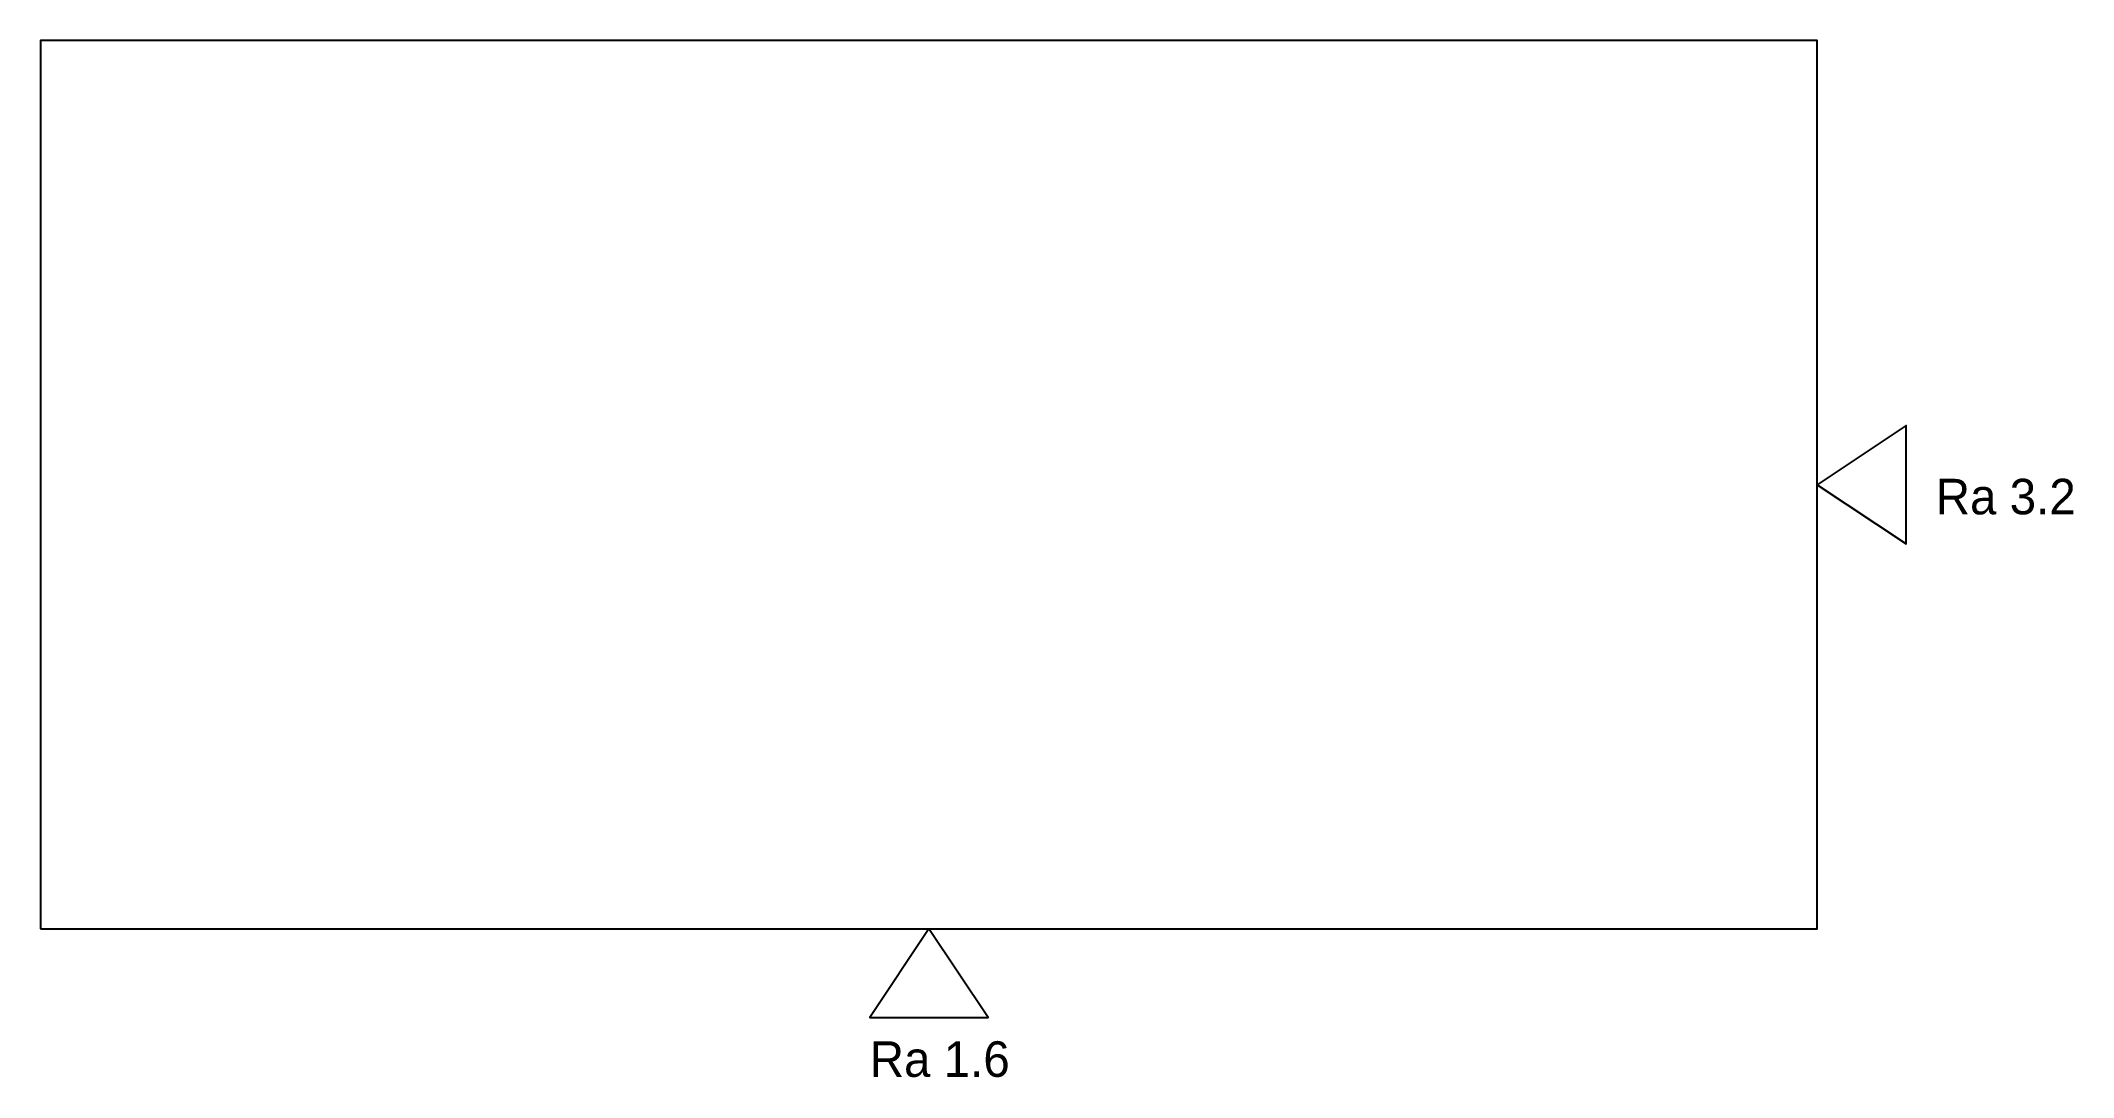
# Model space of a CAD drawing. Header units: metres. Extents: x 0 to 68.6, y -5 to 30.
import ezdxf

# ---------------------------------------------------------------- set-up
doc = ezdxf.new("R2010")
doc.units = ezdxf.units.M

msp = doc.modelspace()

# ---------------------------------------------------------------- linework, layer by layer
for points in [[(0, 0), (60, 0), (60, 30), (0, 30), (0, 0)], [(60, 15), (63, 13), (63, 17), (60, 15)], [(30, 0), (28, -3), (32, -3), (30, 0)]]:
    msp.add_lwpolyline(points)

# ---------------------------------------------------------------- texts
for s, p in [('Ra 3.2', (64, 14)), ('Ra 1.6', (28, -5))]:
    msp.add_text(s, height=1.2).set_placement(p)

doc.saveas('drawing.dxf')
